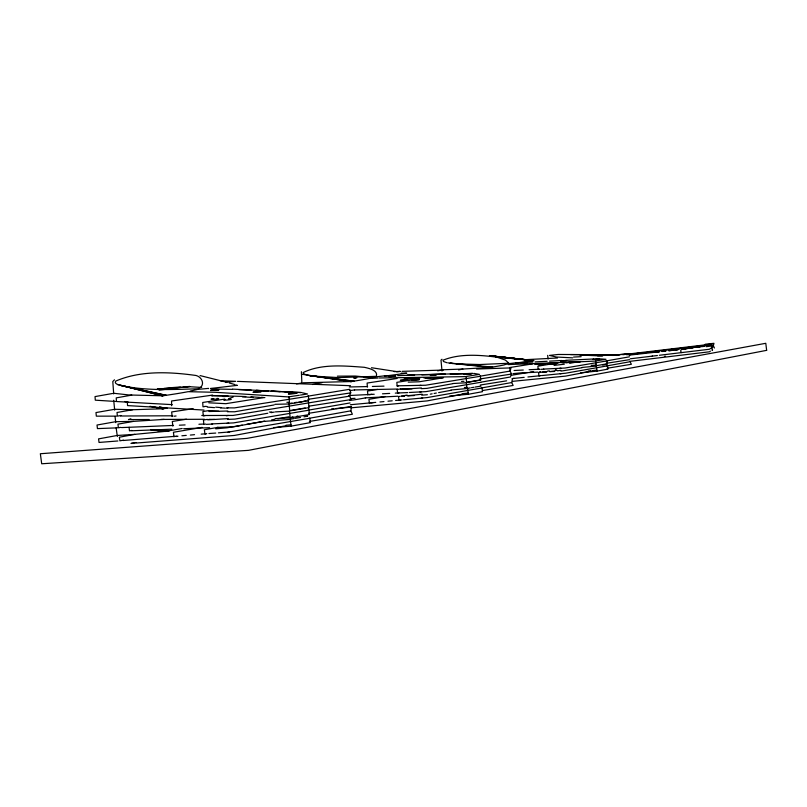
<?xml version="1.0" encoding="UTF-8"?>
<svg xmlns="http://www.w3.org/2000/svg" width="807" height="807" viewBox="0 0 807 807"><rect width="100%" height="100%" fill="white"/><g stroke="black" fill="none" stroke-linecap="round" stroke-linejoin="round"><path stroke-width="1.21" d="M309.384 421.466L352.377 414.243L350.843 410.834L351.448 407.121L335.944 408.534M482.717 390.507L513.141 385.443L511.719 382.538L512.354 379.32M309.222 406.113L351.085 399.586L349.693 396.096L350.45 392.444M511.214 373.802L510.488 376.98L481.073 382.155M479.872 378.967L511.467 374.055L510.185 371.059L510.972 367.901L476.564 369.031M301.394 371.704L301.889 383.466M376.395 376.203C378.18 370.1 368.597 368.305 364.33 367.296C344.266 365.853 321.408 363.594 303.099 372.592L304.37 374.216L309.515 375.568L354.041 381.207L309.515 375.568L351.398 381.63L302.252 374.297M710.422 351.095L709.464 351.791L629.521 361.395M114.463 379.815L112.798 381.55L113.696 393.927M441.964 359.246L440.995 360.174L442.014 371.038M714.447 348.009L713.317 345.749L713.963 343.318L705.247 344.226M198.663 388.651C206.269 384.848 201.468 375.487 194.265 375.245C168.502 371.755 139.924 370.615 115.744 381.086L115.25 382.236L115.794 383.375L117.499 384.495L162.782 395.894L117.499 384.495M550.041 364.381L556.255 363.866L552.27 364.058M689.511 348.241L683.993 348.947L688.744 348.301M711.986 347.383L713.317 345.749L712.763 345.739M539.701 371.644L540.478 371.644M420.951 385.312L419.579 385.544M561.248 373.601L560.209 373.792M421.325 391.819L419.953 392.051M228.078 407.807L226.152 408.12M560.835 370.332L557.304 370.786M560.895 368.133L559.533 368.396M297.823 416.008L296.855 416.22M422.656 397.952L421.284 398.194M228.25 415.434L226.333 415.756M227.836 411.015L208.942 411.509M422.172 394.209L407.152 395.793M629.46 356.815L606.148 360.951L606.874 360.921L607.167 364.27L602.748 365.077M228.734 423.06L226.817 423.393M228.24 418.641L207.702 419.852M229.652 431.856L227.725 432.199M421.425 387.955L401.472 389.297M510.185 371.059L479.651 376.274L480.417 376.254L480.73 380.077L467.303 382.387M511.719 382.538L481.234 388.016L482.001 387.945L482.485 391.758M349.693 396.096L233.052 415.444L201.79 415.504M377.989 378.029L369.404 378.463A110.488 6.395 -5.2 0 1 351.388 381.529L303.008 382.8M350.056 402.935L308.153 410.198M556.79 370.02L555.327 370.262M350.843 410.834L308.97 418.339M458.558 369.919L462.895 369.051L490.636 367.356A96.739 4.751 -5.4 0 0 504.062 364.946L505.243 364.492A96.739 4.731 -5.4 0 0 508.208 363.755L508.874 363.644A67.395 3.208 -5.3 0 0 515.512 362.857L532.781 362.071M552.392 363.816L553.844 363.271L551.08 363.251L558.141 362.908M289.067 396.953L215.378 392.293L188.092 391.688A132.015 11.076 -4.2 0 1 162.782 395.783L129.261 394.986L113.848 393.291M254.064 391.94L252.964 392.293L261.135 391.738L254.891 391.819M514.099 378.332L511.991 378.685M371.896 394.31L369.202 394.734M373.439 402.532L370.746 402.986M589.988 371.432L592.963 370.857M588.313 371.755L565.525 376.123L512.909 381.308M461.301 394.421L427.175 400.908L350.783 407.848M607.197 369.263L596.998 371.129L580.747 372.763M351.519 406.385L308.496 413.335M582.099 367.73L560.875 371.129M481.718 391.829L468.363 394.26L449.64 396.035M312.531 384.505L321.993 382.74M415.837 379.371L418.43 378.584L413.961 378.887M123.451 440.158L119.87 440.824L119.386 437.192L134.9 434.358L165.445 431.362A131.712 4.63 -7.9 0 0 182.17 428.477M430.302 394.179L432.128 393.836M434.146 393.463L436.335 393.049M438.645 392.616L450.992 390.316M286.324 425.662L234.343 435.457L136.373 443.023M309.555 422.787L291.145 426.136L273.563 427.619M652.036 356.22L652.51 356.069M120.768 427.367L118.377 427.801L117.953 424.159L133.488 421.375L164.174 419.398M264.867 421.123L233.949 426.762L216.932 427.458M308.647 414.657L290.217 417.895L275.248 418.611M539.933 375.749L538.965 375.931L538.551 372.703L541.83 372.128M606.773 365.924L630.065 361.718L631.377 364.27L607.066 368.274M228.916 398.547L233.193 397.034M539.137 369.263L538.168 369.435L537.876 366.196L549.93 364.189M271.606 419.892L274.794 419.307M277.81 418.762L288.916 416.755M400.322 400.05L395.612 400.474M475.172 387.047L480.992 386.119M120.969 415.494L117.378 416.15L117.015 412.498L132.56 409.744L163.377 408.745A131.854 7.989 -5.8 0 0 166.968 408.201M453.009 383.648L426.974 388.369L421.274 388.661M606.874 360.921L564.92 368.042L543.454 369.092M206.774 433.722L204.938 434.055L204.363 429.717L218.112 427.337M304.007 416.815L307.497 416.19M482.001 387.945L427.236 397.569L403.51 399.768M131.773 395.107L116.228 397.881L116.49 401.533L172.244 404.64M437.636 370.806L442.72 369.909M302.1 401.715L297.561 402.471M398.9 392.969L397.599 393.201L397.215 389.499L400.554 388.934M607.237 363.765L596.988 365.571M267.783 413.245L234.938 419.095L227.665 419.398M271.112 412.649L274.299 412.084M399.848 396.358L398.547 396.59L399.021 400.282L402.148 399.868M480.74 382.306L425.914 391.627L409.371 392.484M205.745 424.048L203.909 424.371L203.414 420.023L207.389 419.358M480.498 379.936L467.071 382.236M308.95 410.168L233.516 422.898L211.848 423.907M246.76 424.331L264.454 421.254M398.456 385.837L397.155 386.069L396.832 382.357L412.7 379.825M116.168 435.669L98.565 438.877L99.039 442.448L117.883 440.965M480.417 376.254L425.561 385.242L397.135 385.817M564.315 364.219L554.086 365.4M569.712 363.281L575.542 362.272M404.993 395.46L407.091 395.097M293.909 418.581L290.238 419.216L291.145 426.136M470.279 387.885L467.606 388.349L468.363 394.26M300.527 395.037L307.528 393.987L302.272 392.767M274.077 404.963L234.666 411.772L227.362 411.711M301.707 408.584L305.177 407.989M205.16 415.595L203.314 415.908L202.9 411.55L209.023 410.561M547.509 371.139L549.335 370.827M242.261 425.138L227.14 427.781L215.721 428.82M471.51 387.673L473.951 387.259M295.009 418.389L300.527 417.451M303.674 401.16L305.984 400.766M202.184 427.397L173.414 432.259L174.019 436.859M385.292 396.54L368.92 399.304L369.424 403.228M513.655 374.902L527.748 372.531M530.098 372.128L533.619 371.533M296.431 383.89L301.606 383.022M204.837 406.516L202.991 406.829L202.708 402.471L224.709 399.112M290.217 403.782L308.718 400.716L308.456 396.257L234.423 407.898L227.11 407.848M440.965 378.15L419.267 381.782L408.231 382.135M290.157 410.521L300.557 408.786M290.47 410.763L308.95 407.616L308.304 400.383M115.29 421.768L97.022 425.027L97.435 428.608L117.398 427.841M606.35 363.311L629.44 359.68M480.236 385.03L506.655 380.823M289.794 403.409L292.104 403.036M294.424 402.663L296.734 402.3M377.676 389.398L367.478 391.042L367.881 394.986M131.955 430.444L129.483 430.847L129.08 427.286L121.534 427.569M130.956 419.166L128.474 419.559L130.946 419.186M186.427 419.206L172.315 421.476L172.849 426.086M532.822 363.846L509.792 367.518L510.085 370.998M114.261 409.361L95.983 412.569L96.336 416.16L116.39 416.14M112.677 393.463L95.034 396.59L95.297 400.171L115.492 401.452M397.034 378.493L367.114 383.063L367.346 387.067M307.84 399.354L350.904 392.858L349.613 389.297L307.659 396.217L308.456 396.257M427.387 394.734L421.708 395.158M193.166 408.665L171.679 411.953L172.123 416.573M175.916 436.506L177.974 436.204M299.367 395.238L289.057 396.792L289.471 403.742M675.984 349.724L678.445 349.37M673.855 349.895L672.493 350.137L678.122 349.441L675.368 349.855M511.557 375.245L512.889 375.053M212.463 395.107L171.558 400.988L171.619 405.709M225.153 399.415C218.001 401.16 238.539 399.213 228.411 399.152M263.264 397.71L225.859 403.682L208.781 402.804M628.199 354.687L632.184 354.253L629.46 354.666M701.485 346.546L704.662 346.132L703.099 346.496M678.465 349.532L675.953 349.532L678.959 349.209M674.521 349.804L675.247 349.713M626.595 354.737L638.559 353.244M629.006 354.606L700.688 345.931M657.412 355.514L630.267 358.792M701.818 345.789L707.608 345.053L712.056 345.396L712.167 350.45L712.611 349.865M658.875 351.822L655.042 352.225M658.895 351.983L656.484 352.266M662.133 351.398L665.664 351.136M690.923 348.019L693.344 347.716M695.765 347.424L699.931 346.909M174.019 416.241L176.077 415.988M687.292 348.281L699.911 346.748M681.915 348.927L686.182 348.412M669.144 350.541L671.434 350.43M712.248 346.949L713.015 346.859L709.424 349.249L659.339 355.282M396.691 371.835L400.333 371.402L394.058 371.603M612.705 355.463L628.371 353.597M616.548 355.453L619.05 355.151M622.802 354.707L712.813 343.953M683.993 348.846L686.202 348.584M706.105 346.677L711.623 346.021M291.882 416.916L292.911 416.795M629.46 355.11L658.462 351.892M665.543 356.26L664.403 356.381M401.301 396.358L404.408 396.025M662.103 351.489L665.745 351.095M669.386 350.692L671.817 350.43M349.703 400.383L353.577 399.959A110.418 3.591 -7.6 0 0 365.662 397.871M157.637 389.055L161.773 388.611M157.758 389.226L189.181 386.674L201.639 387.461M213.815 398.557C203.868 399.959 224.356 399.122 217.063 398.386M542.647 372.289L546.864 371.866M549.456 371.603L554.661 371.059M596.363 366.065L581.998 367.447M215.762 433.066L208.922 433.52M432.734 375.003C423.867 376.143 441.863 374.841 434.509 374.872M512.556 378.544L524.167 377.353M588.172 371.008L590.653 370.756M593.145 370.504L596.877 370.12M163.982 388.379L170.64 387.733M225.748 382.316L235.735 381.318L220.129 380.743M555.307 370.09L555.962 370.02M527.939 376.96L540.529 375.699M467.626 388.48L451.042 389.993M512.949 373.641L524.207 372.552M350.379 404.741L375.759 402.38M290.258 419.378L265.422 421.304M353.587 378.039L355.716 377.837M462.007 393.715L468.221 393.12M379.956 401.967L383.981 401.583M387.975 401.19L392.212 400.797M331.455 408.937L333.846 408.715M181.888 435.79L186.246 435.397M190.351 435.064L194.527 434.68M541.527 375.598L565.576 373.217L607.5 365.843L607.913 369.192M227.544 432.118L218.374 432.855M134.9 434.358L117.338 435.467M285.971 425.228L290.974 424.795M228.704 432.017L309.767 418.278L310.342 422.717M171.689 387.632L180.324 386.977M576.44 361.95L580.082 361.677L579.255 361.919M201.145 434.146L205.755 433.773M553.582 363.412L556.235 363.211M535.172 364.33L540.74 363.987M176.834 436.194L123.007 440.501M407.727 392.575L395.309 393.11M206.572 424.341L212.604 424.068M597.886 358.712L605.996 359.286L595.788 360.931L596.242 366.126M350.026 390.467L351.973 390.326A110.418 5.336 -6.2 0 0 354.606 389.902M508.168 363.271L479.772 364.532L456.308 363.866M540.912 369.344L543.817 369.162M466.406 382.75L453.302 383.496M289.471 411.116L275.379 411.883M419.781 378.342L406.274 378.887M535.071 361.929L547.136 361.274M595.798 361.052L575.704 361.96M375.537 376.344L338.637 377.595L312.813 376.072M382.488 393.806L389.69 393.402M408.06 395.823L414.294 395.551M681.279 348.997C685.617 348.654 678.112 349.219 681.602 352.619M557.506 357.995L524.58 359.72M537.109 364.371L540.761 364.169M348.735 395.541L374.226 394.26M573.626 357.077L581.151 356.684M597.594 355.796L630.196 354.011M573.202 362.131L562.913 362.686M566.221 362.706L573.222 362.323M157.194 389.156L161.713 388.903M472.741 373.449L453.736 374.055M464.378 387.531L466.87 387.39M350.268 398.597L355.08 398.325M131.712 430.767L171.8 429.193M363.604 377.232L373.5 377.262M523.531 372.824L537.966 372.118M549.577 361.153L561.833 360.517M573.182 361.919L574.806 361.839M462.895 369.051L443.769 369.737M593.589 358.974L565.566 360.336M591.148 365.379L596.151 365.117M523.279 370.03L514.089 370.494M529.11 369.717L539.732 369.213M397.912 396.217L365.258 397.861M133.488 421.375L115.815 421.688M392.979 375.85L384.364 375.87A76.151 4.307 -5 0 1 376.435 376.758L375.578 376.889A110.488 6.375 -5.2 0 1 372.723 377.555M183.572 386.795L189.706 386.492A239.185 24.866 -3.6 0 0 159.09 390.154M185.106 424.916L179.356 425.198M508.249 364.582L573.434 362.04M554.732 371.452L550.303 371.623M546.48 371.835L542.354 371.946M443.023 377.585L425.743 378.09M466.113 376.607L379.199 377.989M443.033 377.797L434.64 378.09M573.071 361.95L576.632 361.808M549.163 363.553L551.1 363.473M214.591 419.428L208.983 419.337M198.915 424.26L203.556 424.068M183.673 428.719L209.628 427.68M337.387 376.163L355.251 376.042L366.368 377.091M397.629 375.648L414.616 375.043M197.503 388.813C171.921 389.539 145.875 390.981 120.697 385.423L166.383 395.359L124.157 386.23M289.098 403.984L274.955 404.317M129.08 427.286L173.515 425.43M443.497 370.06L402.027 371.351M384.001 386.129L372.34 386.462M530.895 360.668L533.74 360.578L519.375 362.555A72.459 3.45 -5.3 0 1 515.522 363.039M349.34 386.967L367.599 386.563M407.343 375.043L456.187 373.782M421.859 374.831L445.232 374.176M450.205 374.034L472.589 373.419M461.483 381.388L463.985 381.328M269.346 412.044L271.757 411.984M354.444 389.952L397.407 389.035M401.059 396.076L404.66 396.015M430.313 374.589L445.111 374.256M130.714 419.569L149.134 419.519M132.56 409.744L114.786 409.28M160.734 419.438L204.474 419.277M618.273 354.798L558.182 354.465L549.416 355.413L556.507 357.047L572.688 357.854M401.19 373.187L406.789 373.187L389.035 375.527A81.87 4.63 -5 0 1 384.384 376.082M412.024 388.883L400.554 388.984M212.503 395.723L227.574 395.813M172.769 415.787L120.546 416.008M570.509 354.576L618.202 354.898L579.971 355.03L602.456 356.008M232.547 389.367L210.728 388.913M207.338 407.121L214.551 407.626M237.48 381.378L350.5 385.706M253.408 397.447L242.433 396.873M222.833 396.469L225.224 396.56M232.527 389.115L292.679 392.162M238.771 389.64L251.219 390.185M286.878 402.279L289.39 402.39M268.711 390.992L256.202 390.406L266.27 390.981M271.213 391.113L301.213 392.525L285.133 392.041M220.402 407.868L225.173 408.14M228.512 396.106L211.898 395.491L211.938 396.106M271.303 391.264L280.1 391.768M204.857 406.355L206.995 406.486M204.03 410.067L127.556 405.598L127.304 402.037M221.229 407.606L215.701 407.162M446.967 362.736L443.497 361.516L442.972 360.215C459.627 353.446 479.237 354.909 496.88 357.168L533.73 360.467M492.673 367.104L447.976 362.888M261.428 397.316L264.898 397.639M495.528 356.876L530.855 360.215L489.415 355.796L525.286 359.67L491.251 355.937M218.697 411.257L209.84 410.612M490.636 367.437L449.983 363.18L453.1 363.564M234.635 385.05L237.308 385.343L214.43 388.026A96.134 8.009 -3.8 0 1 210.536 388.429M493.138 356.099L522.613 359.387M501.197 356.926L517.438 358.812M495.074 356.28L519.99 359.105M156.84 430.494L165.465 431.473L150.637 429.738M305.51 415.706L307.628 415.988M371.502 367.73L395.672 371.452M159.544 407.121L166.978 408.302L159.584 407.121M473.83 373.389L479.499 374.377L466.103 376.476L466.587 382.407M154.742 407.242L163.387 408.856L149.951 406.304M124.692 401.523L128.323 402.209M200.086 375.588L226.706 382.266M496.88 357.168L505.364 360.073L508.834 363.16M234.595 384.455L229.299 382.992M116.168 427.922L117.318 436.526M596.353 365.944L596.998 371.129M547.65 355.362L548.114 359.024M115.038 416.473L115.744 422.636M308.647 407.394L309.434 414.616M289.451 410.965L290.217 417.895M466.385 382.619L466.981 388.54M113.706 400.242L114.685 410.117M289.088 403.823L289.723 410.773M208.579 388.621L208.559 388.379A89.456 7.475 -3.8 0 1 198.704 389.287L197.554 389.448A132.015 11.046 -4.2 0 1 190.654 390.931L189.978 391.314M228.795 396.076A186.568 19.55 -4.5 0 1 245.772 396.57M250.957 396.832A186.568 19.55 -4.5 0 1 260.237 397.468M535.041 364.34A130.068 7.485 -5.2 0 1 540.408 363.967M546.722 363.564A130.068 7.485 -5.2 0 1 556.911 362.948M561.833 362.676A130.068 7.485 -5.2 0 1 573.091 362.141M577.812 361.95A130.068 7.485 -5.2 0 1 580.102 361.869M656.071 352.255A117.408 3.5 -7 0 1 659.137 351.862M663.243 351.338A117.408 3.5 -7 0 1 665.301 351.075M668.398 350.692A117.408 3.5 -7 0 1 671.505 350.299M675.661 349.784A117.408 3.5 -7 0 1 678.778 349.391M681.905 349.007A117.408 3.5 -7 0 1 686.071 348.503M688.149 348.251A117.408 3.5 -7 0 1 692.305 347.756M696.451 347.262A117.408 3.5 -7 0 1 700.577 346.778M701.606 346.657A117.408 3.5 -7 0 1 704.682 346.294M354.717 378.1A201.266 13.679 -4.7 0 1 356.825 377.827M404.115 378.856A151.181 10.602 -5.1 0 1 415.403 378.342M423.998 378.029A151.181 10.602 -5.1 0 1 443.537 377.585M296.815 393.342L288.462 393.907L296.815 393.342M218.707 389.932L210.738 390.457L218.707 389.932M599.228 358.843L593.004 359.397L599.228 358.843M566.524 360.547L560.532 361.042L566.524 360.547M545.159 364.25L538.975 364.835L545.159 364.25M710.15 344.781L704.662 345.457L710.15 344.781M527.274 362.636L521.332 363.17L527.274 362.636M471.137 373.913L464.075 374.458L471.137 373.913M675.156 349.028L669.719 349.703L675.156 349.028M419.327 379.653L412.145 380.208L419.327 379.653M407.535 379.774L400.403 380.319L407.535 379.774M395.672 376.133L388.984 376.657L395.672 376.133M766.65 350.339L248.536 450.346L41.702 463.773L40.35 453.736L246.962 438.383L765.782 343.298L766.65 350.339M135.929 442.589L130.986 443.467L135.909 442.619M169.036 430.847L156.689 429.768L169.036 430.847"/></g></svg>
